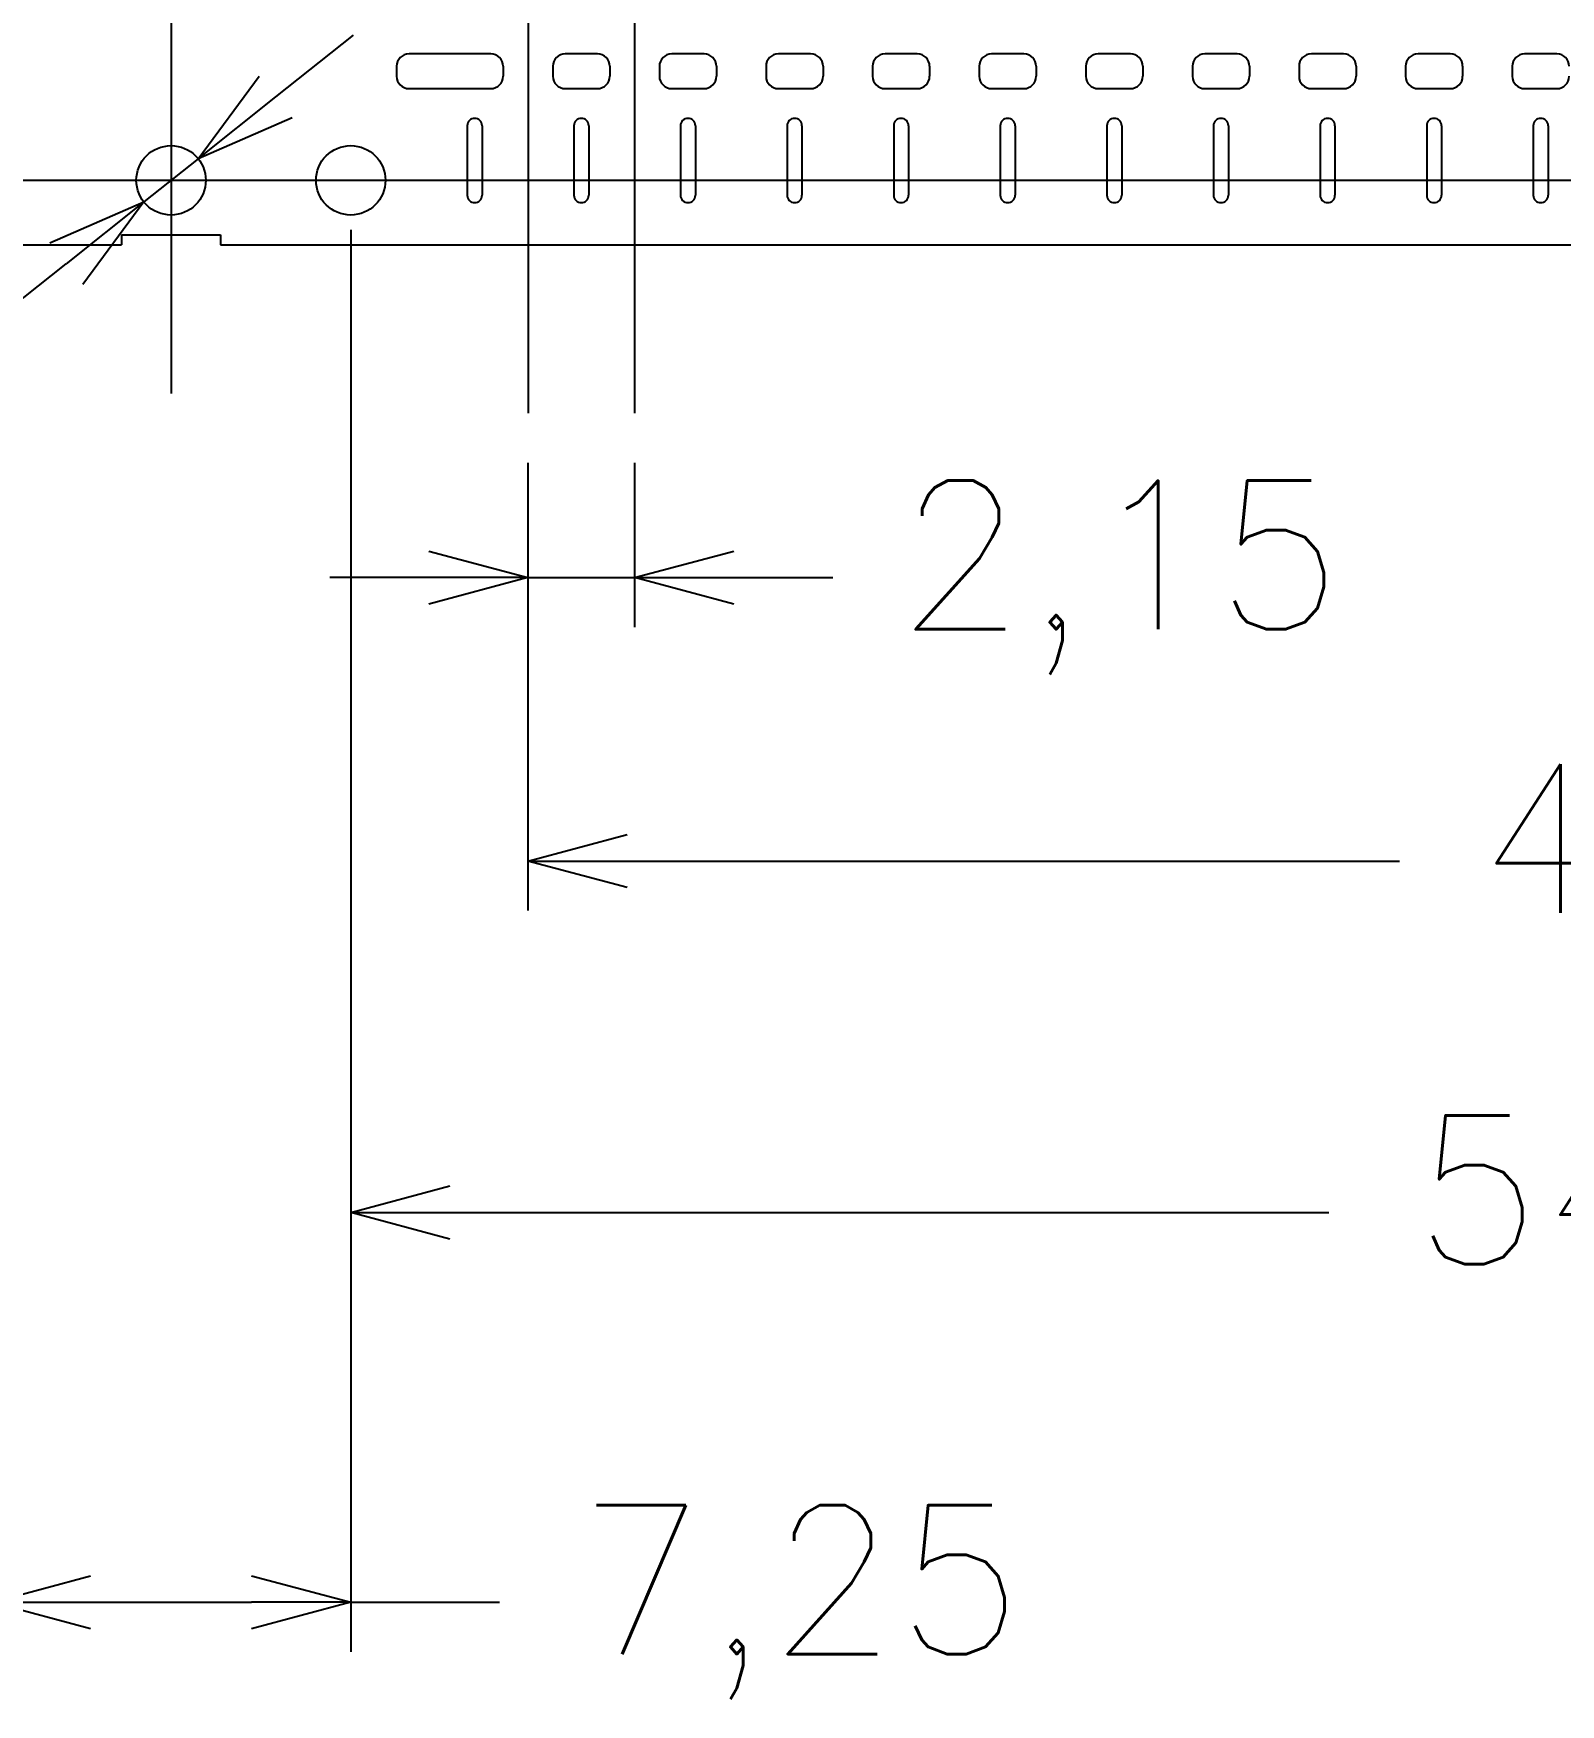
# Model space of a CAD drawing. Header units: millimetres. Extents: x -992 to 1678, y 98 to 1000.
# Drawn here: x -782.72 to -751.92, y 827.67 to 861.38 of the extents above; entities that cross this region are included whole.
import ezdxf

# ---------------------------------------------------------------- set-up
doc = ezdxf.new("R2010")
doc.units = ezdxf.units.MM
doc.header["$PDMODE"] = 3
doc.header["$PDSIZE"] = -1
doc.linetypes.add('CENTER', pattern=[10.16, 6.35, -1.27, 1.27, -1.27])
doc.layers.get('DEFPOINTS').update_dxf_attribs({"color": 10})
for name, color, linetype in [('1', 3, 'Continuous'), ('CEN', 8, 'CENTER'), ('DIM', 7, 'Continuous')]:
    doc.layers.add(name, color=color, linetype=linetype)
doc.styles.add('SIMPLEX', font='simplex')
doc.styles.get("Standard").update_dxf_attribs({"font": 'txt.shx', "bigfont": 'chineset.shx'})
doc.dimstyles.new('ISO-25', dxfattribs={"dimtxt": 2.5, "dimasz": 2.5, "dimexe": 1.25, "dimexo": 0.625, "dimtad": 1, "dimtxsty": 'Standard', "dimcen": 2.5, "dimadec": 0, "dimazin": 0, "dimtfac": 1, "dimtmove": 0, "dimatfit": 3, "dimfxl": 0, "dimarcsym": 0})

# ---------------------------------------------------------------- blocks, each defined once
blk = doc.blocks.new('_OPEN30')
at = {"color": 0, "linetype": 'ByBlock'}
for p, q in [((-1, 0.268), (0, 0)), ((0, 0), (-1, -0.268)), ((0, 0), (-1, 0))]:
    blk.add_line(p, q, dxfattribs=at)
blk = doc.blocks.new('*D10')
at = {"layer": 'DEFPOINTS', "color": 0}
for p in [(-776.324, 858.416), (-721.874, 858.416), (-721.874, 837.596)]:
    blk.add_point(p, dxfattribs=at)
at = {"layer": 'DIM', "color": 0, "lineweight": -2}
for p, q in [((-776.324, 857.416), (-776.324, 836.596)), ((-721.874, 857.416), (-721.874, 836.596)), ((-774.324, 837.596), (-756.599, 837.596)), ((-723.874, 837.596), (-741.599, 837.596))]:
    blk.add_line(p, q, dxfattribs=at)
at = {"layer": 'DIM', "color": 0, "lineweight": -2, "xscale": 2, "yscale": 2, "zscale": 2, "rotation": 180}
blk.add_blockref('_OPEN30', (-776.324, 837.596), dxfattribs=at)
at = {"layer": 'DIM', "color": 0, "lineweight": -2, "xscale": 2, "yscale": 2, "zscale": 2}
blk.add_blockref('_OPEN30', (-721.874, 837.596), dxfattribs=at)
at = {"layer": 'DIM', "color": 0, "insert": (-749.099, 837.596), "char_height": 3, "attachment_point": 5, "style": 'SIMPLEX'}
blk.add_mtext('54,45', dxfattribs=at)
blk = doc.blocks.new('*D11')
at = {"layer": 'DEFPOINTS', "color": 0}
for p in [(-783.574, 858.416), (-776.324, 858.416), (-776.324, 829.732)]:
    blk.add_point(p, dxfattribs=at)
at = {"layer": 'DIM', "color": 0, "lineweight": -2}
for p, q in [((-783.574, 857.416), (-783.574, 828.732)), ((-776.324, 857.416), (-776.324, 828.732)), ((-781.574, 829.732), (-778.324, 829.732)), ((-776.324, 829.732), (-773.324, 829.732))]:
    blk.add_line(p, q, dxfattribs=at)
at = {"layer": 'DIM', "color": 0, "lineweight": -2, "xscale": 2, "yscale": 2, "zscale": 2, "rotation": 180}
blk.add_blockref('_OPEN30', (-783.574, 829.732), dxfattribs=at)
at = {"layer": 'DIM', "color": 0, "lineweight": -2, "xscale": 2, "yscale": 2, "zscale": 2}
blk.add_blockref('_OPEN30', (-776.324, 829.732), dxfattribs=at)
at = {"layer": 'DIM', "color": 0, "insert": (-767.252, 829.732), "char_height": 3, "attachment_point": 5, "style": 'SIMPLEX'}
blk.add_mtext('7,25', dxfattribs=at)
blk = doc.blocks.new('*D19')
at = {"layer": 'DEFPOINTS', "color": 0}
for p in [(-772.749, 853.716), (-770.599, 853.716), (-770.599, 850.403)]:
    blk.add_point(p, dxfattribs=at)
at = {"layer": 'DIM', "color": 0, "lineweight": -2}
for p, q in [((-772.749, 852.716), (-772.749, 849.403)), ((-770.599, 852.716), (-770.599, 849.403)), ((-774.749, 850.403), (-776.749, 850.403)), ((-772.749, 850.403), (-770.599, 850.403)), ((-768.599, 850.403), (-766.599, 850.403))]:
    blk.add_line(p, q, dxfattribs=at)
at = {"layer": 'DIM', "color": 0, "lineweight": -2, "xscale": 2, "yscale": 2, "zscale": 2}
blk.add_blockref('_OPEN30', (-772.749, 850.403), dxfattribs=at)
at = {"layer": 'DIM', "color": 0, "lineweight": -2, "xscale": 2, "yscale": 2, "zscale": 2, "rotation": 180}
blk.add_blockref('_OPEN30', (-770.599, 850.403), dxfattribs=at)
at = {"layer": 'DIM', "color": 0, "insert": (-760.813, 850.403), "char_height": 3, "attachment_point": 5, "style": 'SIMPLEX'}
blk.add_mtext('2,15', dxfattribs=at)
blk = doc.blocks.new('*D20')
at = {"layer": 'DEFPOINTS', "color": 0}
for p in [(-772.749, 853.716), (-725.449, 853.716), (-725.449, 844.684)]:
    blk.add_point(p, dxfattribs=at)
at = {"layer": 'DIM', "color": 0, "lineweight": -2}
for p, q in [((-772.749, 852.716), (-772.749, 843.684)), ((-725.449, 852.716), (-725.449, 843.684)), ((-770.749, 844.684), (-755.17, 844.684)), ((-727.449, 844.684), (-743.027, 844.684))]:
    blk.add_line(p, q, dxfattribs=at)
at = {"layer": 'DIM', "color": 0, "lineweight": -2, "xscale": 2, "yscale": 2, "zscale": 2, "rotation": 180}
blk.add_blockref('_OPEN30', (-772.749, 844.684), dxfattribs=at)
at = {"layer": 'DIM', "color": 0, "lineweight": -2, "xscale": 2, "yscale": 2, "zscale": 2}
blk.add_blockref('_OPEN30', (-725.449, 844.684), dxfattribs=at)
at = {"layer": 'DIM', "color": 0, "insert": (-749.099, 844.684), "char_height": 3, "attachment_point": 5, "style": 'SIMPLEX'}
blk.add_mtext('47,3', dxfattribs=at)
blk = doc.blocks.new('*D34')
at = {"layer": 'DEFPOINTS', "color": 0}
for p in [(-899.724, 858.416), (-660.174, 858.416), (-899.724, 820.719)]:
    blk.add_point(p, dxfattribs=at)
at = {"layer": 'DIM', "color": 0, "lineweight": -2}
for p, q in [((-899.724, 857.416), (-899.724, 819.719)), ((-660.174, 857.416), (-660.174, 819.719)), ((-897.724, 820.719), (-788.877, 820.719)), ((-662.174, 820.719), (-771.02, 820.719))]:
    blk.add_line(p, q, dxfattribs=at)
at = {"layer": 'DIM', "color": 0, "lineweight": -2, "xscale": 2, "yscale": 2, "zscale": 2, "rotation": 180}
blk.add_blockref('_OPEN30', (-899.724, 820.719), dxfattribs=at)
at = {"layer": 'DIM', "color": 0, "lineweight": -2, "xscale": 2, "yscale": 2, "zscale": 2}
blk.add_blockref('_OPEN30', (-660.174, 820.719), dxfattribs=at)
at = {"layer": 'DIM', "color": 0, "insert": (-779.949, 820.719), "char_height": 3, "attachment_point": 5, "style": 'SIMPLEX'}
blk.add_mtext('239,55', dxfattribs=at)
blk = doc.blocks.new('*D98')
at = {"layer": 'DEFPOINTS', "color": 0}
for p in [(-779.401, 858.852), (-780.496, 857.98)]:
    blk.add_point(p, dxfattribs=at)
at = {"layer": 'DIM', "color": 0, "lineweight": -2}
for p, q in [((-777.836, 860.098), (-776.271, 861.343)), ((-779.401, 858.852), (-780.496, 857.98)), ((-784.192, 855.039), (-782.061, 856.735))]:
    blk.add_line(p, q, dxfattribs=at)
at = {"layer": 'DIM', "color": 0, "lineweight": -2, "xscale": 2, "yscale": 2, "zscale": 2}
for p, rotation in [((-779.401, 858.852), 218.5169423281127), ((-780.496, 857.98), 38.51694232811271)]:
    blk.add_blockref('_OPEN30', p, dxfattribs=dict(at, rotation=rotation))
at = {"layer": 'DIM', "color": 0, "insert": (-792.072, 848.767), "char_height": 3, "attachment_point": 5, "rotation": 38.5169, "style": 'SIMPLEX'}
blk.add_mtext('∅1,4{\\H1.500000;±0,025}', dxfattribs=at)

msp = doc.modelspace()

# ---------------------------------------------------------------- linework, layer by layer
at = {"layer": '1'}
for p, q in [((-775.3986804, 860.71640189), (-775.3986804, 860.51640189)), ((-775.1486804, 860.26640189), (-773.4986804, 860.26640189)), ((-771.9986804, 860.26640189), (-771.3486804, 860.26640189)), ((-769.8486804, 860.26640189), (-769.1986804, 860.26640189)), ((-767.6986804, 860.26640189), (-767.0486804, 860.26640189)), ((-765.5486804, 860.26640189), (-764.8986804, 860.26640189)), ((-763.3986804, 860.26640189), (-762.7486804, 860.26640189)), ((-761.2486804, 860.26640189), (-760.5986804, 860.26640189)), ((-759.0986804, 860.26640189), (-758.4486804, 860.26640189)), ((-756.9486804, 860.26640189), (-756.2986804, 860.26640189)), ((-754.7986804, 860.26640189), (-754.1486804, 860.26640189)), ((-752.6486804, 860.26640189), (-751.9986804, 860.26640189)), ((-773.9736804, 859.51640189), (-773.9736804, 858.11640189)), ((-773.9736804, 859.51640189), (-773.9736804, 858.11640189)), ((-773.6736804, 859.51640189), (-773.6736804, 858.11640189)), ((-773.6736804, 859.51640189), (-773.6736804, 858.11640189)), ((-771.8236804, 859.51640189), (-771.8236804, 858.11640189)), ((-771.8236804, 859.51640189), (-771.8236804, 858.11640189)), ((-771.5236804, 859.51640189), (-771.5236804, 858.11640189)), ((-771.5236804, 859.51640189), (-771.5236804, 858.11640189)), ((-769.6736804, 859.51640189), (-769.6736804, 858.11640189)), ((-769.6736804, 859.51640189), (-769.6736804, 858.11640189)), ((-769.3736804, 859.51640189), (-769.3736804, 858.11640189)), ((-769.3736804, 859.51640189), (-769.3736804, 858.11640189)), ((-767.5236804, 859.51640189), (-767.5236804, 858.11640189)), ((-767.5236804, 859.51640189), (-767.5236804, 858.11640189)), ((-767.2236804, 859.51640189), (-767.2236804, 858.11640189)), ((-767.2236804, 859.51640189), (-767.2236804, 858.11640189)), ((-765.3736804, 859.51640189), (-765.3736804, 858.11640189)), ((-765.3736804, 859.51640189), (-765.3736804, 858.11640189)), ((-765.0736804, 859.51640189), (-765.0736804, 858.11640189)), ((-765.0736804, 859.51640189), (-765.0736804, 858.11640189)), ((-763.2236804, 859.51640189), (-763.2236804, 858.11640189)), ((-763.2236804, 859.51640189), (-763.2236804, 858.11640189)), ((-762.9236804, 859.51640189), (-762.9236804, 858.11640189)), ((-762.9236804, 859.51640189), (-762.9236804, 858.11640189)), ((-761.0736804, 859.51640189), (-761.0736804, 858.11640189)), ((-761.0736804, 859.51640189), (-761.0736804, 858.11640189)), ((-760.7736804, 859.51640189), (-760.7736804, 858.11640189)), ((-760.7736804, 859.51640189), (-760.7736804, 858.11640189)), ((-758.9236804, 859.51640189), (-758.9236804, 858.11640189)), ((-758.9236804, 859.51640189), (-758.9236804, 858.11640189)), ((-758.6236804, 859.51640189), (-758.6236804, 858.11640189)), ((-758.6236804, 859.51640189), (-758.6236804, 858.11640189)), ((-756.7736804, 859.51640189), (-756.7736804, 858.11640189)), ((-756.7736804, 859.51640189), (-756.7736804, 858.11640189)), ((-756.4736804, 859.51640189), (-756.4736804, 858.11640189)), ((-756.4736804, 859.51640189), (-756.4736804, 858.11640189)), ((-754.6236804, 859.51640189), (-754.6236804, 858.11640189)), ((-754.6236804, 859.51640189), (-754.6236804, 858.11640189)), ((-754.3236804, 859.51640189), (-754.3236804, 858.11640189)), ((-754.3236804, 859.51640189), (-754.3236804, 858.11640189)), ((-752.4736804, 859.51640189), (-752.4736804, 858.11640189)), ((-752.4736804, 859.51640189), (-752.4736804, 858.11640189)), ((-752.1736804, 859.51640189), (-752.1736804, 858.11640189)), ((-752.1736804, 859.51640189), (-752.1736804, 858.11640189)), ((-780.9486804, 857.31640189), (-779.9486804, 857.31640189)), ((-780.9486804, 857.31640189), (-780.9486804, 857.11640189)), ((-779.9486804, 857.31640189), (-778.9486804, 857.31640189)), ((-778.9486804, 857.31640189), (-778.9486804, 857.11640189))]:
    msp.add_line(p, q, dxfattribs=at)
at = {"layer": '1', "linetype": 'ByBlock'}
for p, q in [((-773.4986804, 860.96640189), (-775.1486804, 860.96640189)), ((-773.2486804, 860.71640189), (-773.2486804, 860.51640189)), ((-772.2486804, 860.71640189), (-772.2486804, 860.51640189)), ((-771.3486804, 860.96640189), (-771.9986804, 860.96640189)), ((-771.0986804, 860.71640189), (-771.0986804, 860.51640189)), ((-770.0986804, 860.71640189), (-770.0986804, 860.51640189)), ((-769.1986804, 860.96640189), (-769.8486804, 860.96640189)), ((-768.9486804, 860.71640189), (-768.9486804, 860.51640189)), ((-767.9486804, 860.71640189), (-767.9486804, 860.51640189)), ((-767.0486804, 860.96640189), (-767.6986804, 860.96640189)), ((-766.7986804, 860.71640189), (-766.7986804, 860.51640189)), ((-765.7986804, 860.71640189), (-765.7986804, 860.51640189)), ((-764.8986804, 860.96640189), (-765.5486804, 860.96640189)), ((-764.6486804, 860.71640189), (-764.6486804, 860.51640189)), ((-763.6486804, 860.71640189), (-763.6486804, 860.51640189)), ((-762.7486804, 860.96640189), (-763.3986804, 860.96640189)), ((-762.4986804, 860.71640189), (-762.4986804, 860.51640189)), ((-761.4986804, 860.71640189), (-761.4986804, 860.51640189)), ((-760.5986804, 860.96640189), (-761.2486804, 860.96640189)), ((-760.3486804, 860.71640189), (-760.3486804, 860.51640189)), ((-759.3486804, 860.71640189), (-759.3486804, 860.51640189)), ((-758.4486804, 860.96640189), (-759.0986804, 860.96640189)), ((-758.1986804, 860.71640189), (-758.1986804, 860.51640189)), ((-757.1986804, 860.71640189), (-757.1986804, 860.51640189)), ((-756.2986804, 860.96640189), (-756.9486804, 860.96640189)), ((-756.0486804, 860.71640189), (-756.0486804, 860.51640189)), ((-755.0486804, 860.71640189), (-755.0486804, 860.51640189)), ((-754.1486804, 860.96640189), (-754.7986804, 860.96640189)), ((-753.8986804, 860.71640189), (-753.8986804, 860.51640189)), ((-752.8986804, 860.71640189), (-752.8986804, 860.51640189)), ((-751.9986804, 860.96640189), (-752.6486804, 860.96640189)), ((-810.7986804, 857.11640189), (-780.9486804, 857.11640189)), ((-778.9486804, 857.11640189), (-749.0986804, 857.11640189))]:
    msp.add_line(p, q, dxfattribs=at)
at = {"layer": '1'}
for centre in [(-779.9486804, 858.41640189), (-776.3236804, 858.41640189)]:
    msp.add_circle(centre, 0.7, dxfattribs=at)
for centre, radius, start, end in [((-775.1486804, 860.71640189), 0.25, 90, 180), ((-775.1486804, 860.51640189), 0.25, 180, 270), ((-773.8236804, 859.51640189), 0.15, 0, 180), ((-773.8236804, 859.51640189), 0.15, 0, 180), ((-771.6736804, 859.51640189), 0.15, 0, 180), ((-771.6736804, 859.51640189), 0.15, 0, 180), ((-769.5236804, 859.51640189), 0.15, 0, 180), ((-769.5236804, 859.51640189), 0.15, 0, 180), ((-767.3736804, 859.51640189), 0.15, 0, 180), ((-767.3736804, 859.51640189), 0.15, 0, 180), ((-765.2236804, 859.51640189), 0.15, 0, 180), ((-765.2236804, 859.51640189), 0.15, 0, 180), ((-763.0736804, 859.51640189), 0.15, 0, 180), ((-763.0736804, 859.51640189), 0.15, 0, 180), ((-760.9236804, 859.51640189), 0.15, 0, 180), ((-760.9236804, 859.51640189), 0.15, 0, 180), ((-758.7736804, 859.51640189), 0.15, 0, 180), ((-758.7736804, 859.51640189), 0.15, 0, 180), ((-756.6236804, 859.51640189), 0.15, 0, 180), ((-756.6236804, 859.51640189), 0.15, 0, 180), ((-754.4736804, 859.51640189), 0.15, 0, 180), ((-754.4736804, 859.51640189), 0.15, 0, 180), ((-752.3236804, 859.51640189), 0.15, 0, 180), ((-752.3236804, 859.51640189), 0.15, 0, 180), ((-773.8236804, 858.11640189), 0.15, 180, 0), ((-773.8236804, 858.11640189), 0.15, 180, 0), ((-771.6736804, 858.11640189), 0.15, 180, 0), ((-771.6736804, 858.11640189), 0.15, 180, 0), ((-769.5236804, 858.11640189), 0.15, 180, 0), ((-769.5236804, 858.11640189), 0.15, 180, 0), ((-767.3736804, 858.11640189), 0.15, 180, 0), ((-767.3736804, 858.11640189), 0.15, 180, 0), ((-765.2236804, 858.11640189), 0.15, 180, 0), ((-765.2236804, 858.11640189), 0.15, 180, 0), ((-763.0736804, 858.11640189), 0.15, 180, 0), ((-763.0736804, 858.11640189), 0.15, 180, 0), ((-760.9236804, 858.11640189), 0.15, 180, 0), ((-760.9236804, 858.11640189), 0.15, 180, 0), ((-758.7736804, 858.11640189), 0.15, 180, 0), ((-758.7736804, 858.11640189), 0.15, 180, 0), ((-756.6236804, 858.11640189), 0.15, 180, 0), ((-756.6236804, 858.11640189), 0.15, 180, 0), ((-754.4736804, 858.11640189), 0.15, 180, 0), ((-754.4736804, 858.11640189), 0.15, 180, 0), ((-752.3236804, 858.11640189), 0.15, 180, 0), ((-752.3236804, 858.11640189), 0.15, 180, 0)]:
    msp.add_arc(centre, radius, start, end, dxfattribs=at)
at = {"layer": '1', "linetype": 'ByBlock'}
for centre, start, end in [((-773.4986804, 860.71640189), 360, 90), ((-771.9986804, 860.71640189), 90, 180), ((-771.3486804, 860.71640189), 360, 90), ((-769.8486804, 860.71640189), 90, 180), ((-769.1986804, 860.71640189), 360, 90), ((-767.6986804, 860.71640189), 90, 180), ((-767.0486804, 860.71640189), 360, 90), ((-765.5486804, 860.71640189), 90, 180), ((-764.8986804, 860.71640189), 360, 90), ((-763.3986804, 860.71640189), 90, 180), ((-762.7486804, 860.71640189), 360, 90), ((-761.2486804, 860.71640189), 90, 180), ((-760.5986804, 860.71640189), 360, 90), ((-759.0986804, 860.71640189), 90, 180), ((-758.4486804, 860.71640189), 360, 90), ((-756.9486804, 860.71640189), 90, 180), ((-756.2986804, 860.71640189), 360, 90), ((-754.7986804, 860.71640189), 90, 180), ((-754.1486804, 860.71640189), 360, 90), ((-752.6486804, 860.71640189), 90, 180), ((-751.9986804, 860.71640189), 360, 90), ((-773.4986804, 860.51640189), 270, 360), ((-771.9986804, 860.51640189), 180, 270), ((-771.3486804, 860.51640189), 270, 360), ((-769.8486804, 860.51640189), 180, 270), ((-769.1986804, 860.51640189), 270, 360), ((-767.6986804, 860.51640189), 180, 270), ((-767.0486804, 860.51640189), 270, 360), ((-765.5486804, 860.51640189), 180, 270), ((-764.8986804, 860.51640189), 270, 360), ((-763.3986804, 860.51640189), 180, 270), ((-762.7486804, 860.51640189), 270, 360), ((-761.2486804, 860.51640189), 180, 270), ((-760.5986804, 860.51640189), 270, 360), ((-759.0986804, 860.51640189), 180, 270), ((-758.4486804, 860.51640189), 270, 360), ((-756.9486804, 860.51640189), 180, 270), ((-756.2986804, 860.51640189), 270, 360), ((-754.7986804, 860.51640189), 180, 270), ((-754.1486804, 860.51640189), 270, 360), ((-752.6486804, 860.51640189), 180, 270), ((-751.9986804, 860.51640189), 270, 360)]:
    msp.add_arc(centre, 0.25, start, end, dxfattribs=at)
at = {"layer": 'CEN', "linetype": 'ByBlock'}
for p, q in [((-772.7486804, 920.51640189), (-772.7486804, 853.71640189)), ((-770.5986804, 920.51640189), (-770.5986804, 853.71640189)), ((-779.9486804, 920.11640189), (-779.9486804, 854.11640189)), ((-779.9486804, 920.11640189), (-779.9486804, 854.11640189)), ((-904.7736804, 858.41640189), (-656.1236804, 858.41640189))]:
    msp.add_line(p, q, dxfattribs=at)

# ---------------------------------------------------------------- dimensions: what is measured, and where the dimension line sits
at = {"layer": 'DIM'}
dim = msp.add_diameter_dim_2p(p1=(-779.400983568, 858.852324105), p2=(-780.496377231, 857.980479668), dimstyle='ISO-25', override={"dimtxt": 3, "dimasz": 2, "dimexe": 1, "dimexo": 1, "dimgap": 1.5, "dimtad": 0, "dimdec": 8, "dimtxsty": 'SIMPLEX', "dimblk1": 'OPEN30', "dimblk2": 'OPEN30', "dimsah": 1, "dimtol": 1, "dimtp": 0.025, "dimtm": 0.025, "dimtfac": 0.5, "dimtdec": 8}, dxfattribs=at)
dim.commit()
dim.dimension.update_dxf_attribs({"geometry": '*D98', "text_midpoint": (-792.072336195, 848.766956021), "dimtype": 163})
for base, p1, p2, picture, middle in [((-899.7236803994, 820.7191054108), (-660.1736803994, 858.4164018862), (-899.7236803994, 858.4164018862), '*D34', (-779.9486803994, 820.7191054108)), ((-721.8736803994, 837.5960476242), (-776.3236803994, 858.4164018862), (-721.8736803994, 858.4164018862), '*D10', (-749.0986803994, 837.5960476242)), ((-770.5986804, 850.40295123), (-772.7486804, 853.71640189), (-770.5986804, 853.71640189), '*D19', (-760.81296611, 850.40295123)), ((-725.4486803994, 844.6837053397), (-772.7486803994, 853.7164018862), (-725.4486803994, 853.7164018862), '*D20', (-749.0986803994, 844.6837053397))]:
    dim = msp.add_linear_dim(base=base, p1=p1, p2=p2, dimstyle='ISO-25', override={"dimtxt": 3, "dimasz": 2, "dimexe": 1, "dimexo": 1, "dimgap": 1.5, "dimtad": 0, "dimdec": 8, "dimtxsty": 'SIMPLEX', "dimblk1": 'OPEN30', "dimblk2": 'OPEN30', "dimsah": 1, "dimtp": 0.05, "dimtm": 0.05, "dimtfac": 0.5, "dimtdec": 8}, dxfattribs=at)
    dim.commit()
    dim.dimension.update_dxf_attribs({"geometry": picture, "text_midpoint": middle})
dim = msp.add_linear_dim(base=(-776.3236803994, 829.7322828485), p1=(-783.5736803994, 858.4164018862), p2=(-776.3236803994, 858.4164018862), dimstyle='ISO-25', override={"dimtxt": 3, "dimasz": 2, "dimexe": 1, "dimexo": 1, "dimgap": 1.5, "dimtad": 0, "dimdec": 8, "dimtxsty": 'SIMPLEX', "dimblk1": 'OPEN30', "dimblk2": 'OPEN30', "dimsah": 1, "dimtp": 0.05, "dimtm": 0.05, "dimtfac": 0.5, "dimtdec": 8}, dxfattribs=at)
dim.commit()
dim.dimension.update_dxf_attribs({"geometry": '*D11', "text_midpoint": (-767.2522518279, 829.7322828485), "dimtype": 160})

doc.saveas('drawing.dxf')
